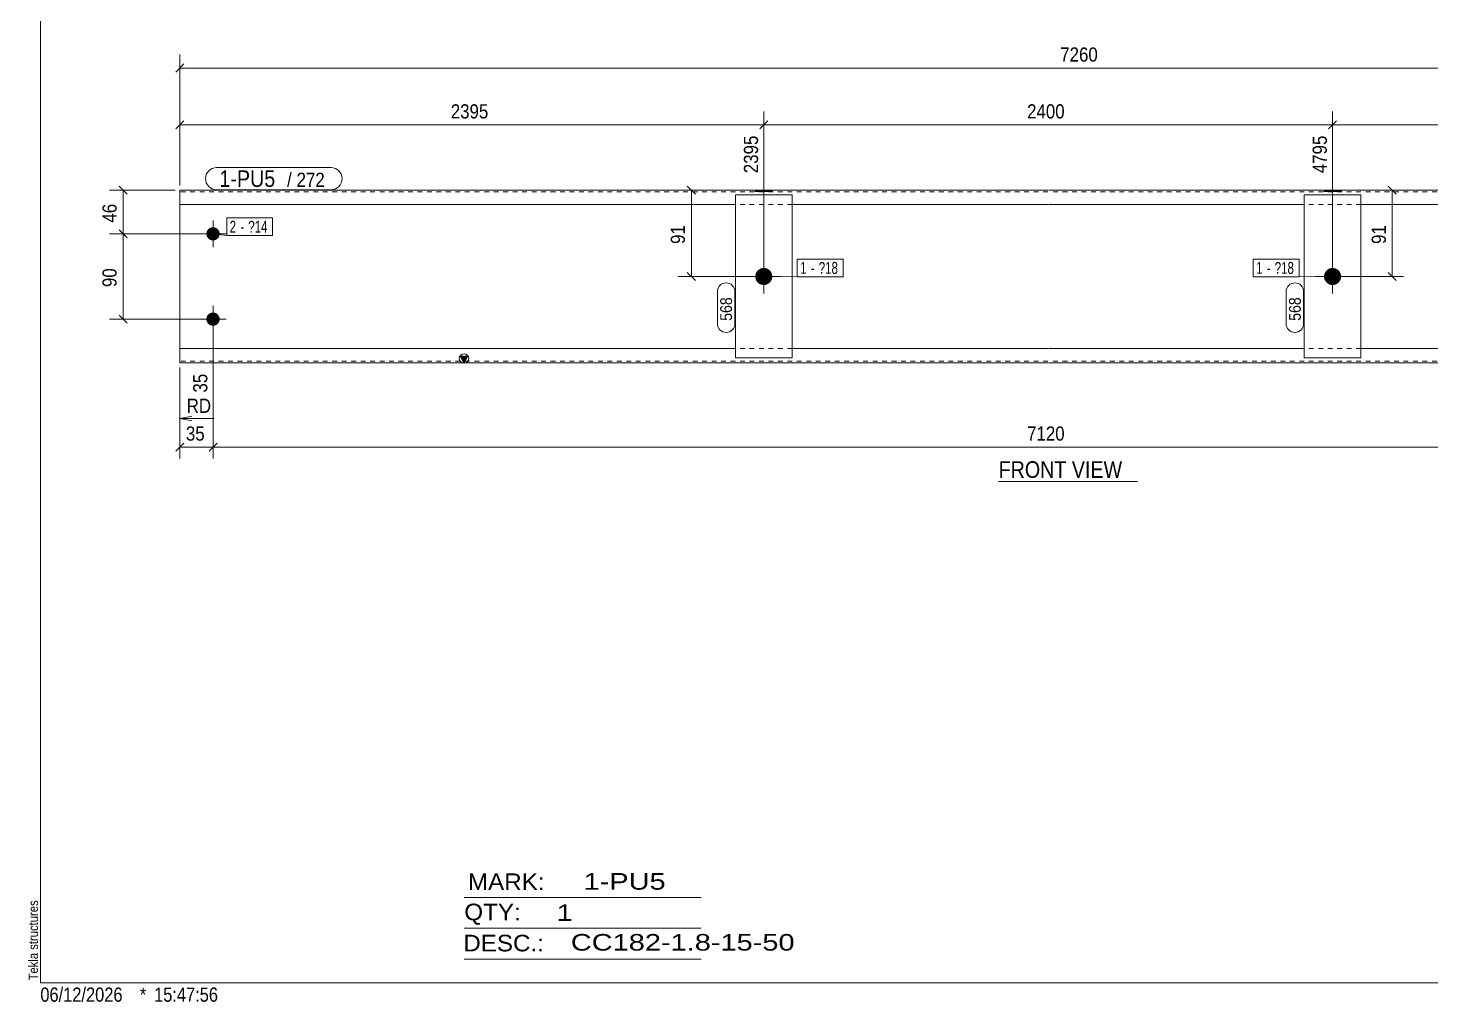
# Model space of a CAD drawing. Header units: millimetres. Extents: x 2 to 579, y 1 to 405.
# Drawn here: x 2.4 to 298.6, y 1 to 206.5 of the extents above; entities that cross this region are included whole.
import ezdxf

# ---------------------------------------------------------------- set-up
doc = ezdxf.new("R2010")
doc.units = ezdxf.units.MM
doc.linetypes.add('XKITLINE00', pattern=[0])
doc.linetypes.add('XKITLINE01', pattern=[4, 1, -1, 1, -1])
for name, color, linetype, lineweight in [('Bolt', 3, 'Continuous', 0), ('BoltMark', 7, 'Continuous', 0), ('Dimensions', 7, 'Continuous', 0), ('DrawingSheet', 5, 'Continuous', 0), ('OtherObjectType', 7, 'Continuous', 0), ('Part', 2, 'Continuous', 0), ('PartMark', 7, 'Continuous', 0)]:
    doc.layers.add(name, color=color, linetype=linetype, lineweight=lineweight)
doc.styles.add('ARIAL', font='ARIAL.TTF')
doc.styles.add('ARIAL_NARROW', font='ARIALN.TTF')

# ---------------------------------------------------------------- blocks, each defined once
blk = doc.blocks.new('*A1')
at = {"layer": 'Bolt'}
blk.add_hatch(color=3, dxfattribs=at).paths.add_polyline_path([(155.94, 171.92), (155.94, 172.28), (159.54, 172.28), (159.54, 171.92)], flags=17)
at = {"layer": 'Bolt', "color": 3, "linetype": 'XKITLINE00', "lineweight": 0}
for p, q in [((157.74, 175.1), (157.74, 169.1)), ((155.94, 172.28), (155.94, 171.92)), ((159.54, 172.28), (159.54, 171.92))]:
    blk.add_line(p, q, dxfattribs=at)
blk = doc.blocks.new('*A2')
at = {"layer": 'Bolt'}
blk.add_hatch(color=3, dxfattribs=at).paths.add_polyline_path([(276.04, 171.92), (276.04, 172.28), (279.64, 172.28), (279.64, 171.92)], flags=17)
at = {"layer": 'Bolt', "color": 3, "linetype": 'XKITLINE00', "lineweight": 0}
for p, q in [((277.84, 175.1), (277.84, 169.1)), ((276.04, 172.28), (276.04, 171.92)), ((279.64, 172.28), (279.64, 171.92))]:
    blk.add_line(p, q, dxfattribs=at)
blk = doc.blocks.new('*A3')
at = {"layer": 'Bolt'}
for points in [[(41.48, 164.48), (41.52, 164.48), (41.55, 164.47), (41.59, 164.47), (41.62, 164.47), (41.66, 164.46), (41.69, 164.46), (41.72, 164.45), (41.76, 164.44), (41.79, 164.44), (41.82, 164.43), (41.86, 164.42), (41.89, 164.41), (41.92, 164.4), (41.95, 164.38), (41.99, 164.37), (42.02, 164.36), (42.05, 164.34), (42.08, 164.33), (42.11, 164.31), (42.14, 164.3), (42.17, 164.28), (42.2, 164.26), (42.23, 164.24), (42.26, 164.22), (42.28, 164.2), (42.31, 164.18), (42.34, 164.16), (42.36, 164.14), (42.39, 164.12), (42.42, 164.09), (42.44, 164.07), (42.46, 164.04), (42.49, 164.02), (42.51, 163.99), (42.53, 163.97), (42.55, 163.94), (42.57, 163.91), (42.59, 163.88), (42.61, 163.86), (42.63, 163.83), (42.65, 163.8), (42.67, 163.77), (42.68, 163.74), (42.7, 163.71), (42.72, 163.68), (42.73, 163.65), (42.74, 163.61), (42.76, 163.58), (42.77, 163.55), (42.78, 163.52), (42.79, 163.48), (42.8, 163.45), (42.81, 163.42), (42.82, 163.39), (42.82, 163.35), (42.83, 163.32), (42.83, 163.28), (42.84, 163.25), (42.84, 163.22), (42.85, 163.18), (42.85, 163.15), (42.85, 163.11), (42.85, 163.08), (42.85, 163.04), (42.85, 163.01), (42.85, 162.98), (42.84, 162.94), (42.84, 162.91), (42.83, 162.87), (42.83, 162.84), (42.82, 162.81), (42.82, 162.77), (42.81, 162.74), (42.8, 162.71), (42.79, 162.67), (42.78, 162.64), (42.77, 162.61), (42.76, 162.57), (42.74, 162.54), (42.73, 162.51), (42.72, 162.48), (42.7, 162.45), (42.68, 162.42), (42.67, 162.39), (42.65, 162.36), (42.63, 162.33), (42.61, 162.3), (42.59, 162.27), (42.57, 162.24), (42.55, 162.22), (42.53, 162.19), (42.51, 162.16), (42.49, 162.14), (42.46, 162.11), (42.44, 162.09), (42.42, 162.06), (42.39, 162.04), (42.36, 162.02), (42.34, 162), (42.31, 161.97), (42.28, 161.95), (42.26, 161.93), (42.23, 161.91), (42.2, 161.9), (42.17, 161.88), (42.14, 161.86), (42.11, 161.84), (42.08, 161.83), (42.05, 161.81), (42.02, 161.8), (41.99, 161.79), (41.95, 161.77), (41.92, 161.76), (41.89, 161.75), (41.86, 161.74), (41.82, 161.73), (41.79, 161.72), (41.76, 161.71), (41.72, 161.71), (41.69, 161.7), (41.66, 161.69), (41.62, 161.69), (41.59, 161.69), (41.55, 161.68), (41.52, 161.68), (41.48, 161.68), (41.45, 161.68), (41.42, 161.68), (41.38, 161.68), (41.35, 161.68), (41.31, 161.69), (41.28, 161.69), (41.24, 161.69), (41.21, 161.7), (41.18, 161.71), (41.14, 161.71), (41.11, 161.72), (41.08, 161.73), (41.04, 161.74), (41.01, 161.75), (40.98, 161.76), (40.95, 161.77), (40.91, 161.79), (40.88, 161.8), (40.85, 161.81), (40.82, 161.83), (40.79, 161.84), (40.76, 161.86), (40.73, 161.88), (40.7, 161.9), (40.67, 161.91), (40.64, 161.93), (40.62, 161.95), (40.59, 161.97), (40.56, 162), (40.54, 162.02), (40.51, 162.04), (40.48, 162.06), (40.46, 162.09), (40.44, 162.11), (40.41, 162.14), (40.39, 162.16), (40.37, 162.19), (40.35, 162.22), (40.33, 162.24), (40.31, 162.27), (40.29, 162.3), (40.27, 162.33), (40.25, 162.36), (40.23, 162.39), (40.22, 162.42), (40.2, 162.45), (40.18, 162.48), (40.17, 162.51), (40.16, 162.54), (40.14, 162.57), (40.13, 162.61), (40.12, 162.64), (40.11, 162.67), (40.1, 162.71), (40.09, 162.74), (40.08, 162.77), (40.08, 162.81), (40.07, 162.84), (40.07, 162.87), (40.06, 162.91), (40.06, 162.94), (40.05, 162.98), (40.05, 163.01), (40.05, 163.04), (40.05, 163.08), (40.05, 163.11), (40.05, 163.15), (40.05, 163.18), (40.06, 163.22), (40.06, 163.25), (40.07, 163.28), (40.07, 163.32), (40.08, 163.35), (40.08, 163.39), (40.09, 163.42), (40.1, 163.45), (40.11, 163.48), (40.12, 163.52), (40.13, 163.55), (40.14, 163.58), (40.16, 163.61), (40.17, 163.65), (40.18, 163.68), (40.2, 163.71), (40.22, 163.74), (40.23, 163.77), (40.25, 163.8), (40.27, 163.83), (40.29, 163.86), (40.31, 163.88), (40.33, 163.91), (40.35, 163.94), (40.37, 163.97), (40.39, 163.99), (40.41, 164.02), (40.44, 164.04), (40.46, 164.07), (40.48, 164.09), (40.51, 164.12), (40.54, 164.14), (40.56, 164.16), (40.59, 164.18), (40.62, 164.2), (40.64, 164.22), (40.67, 164.24), (40.7, 164.26), (40.73, 164.28), (40.76, 164.3), (40.79, 164.31), (40.82, 164.33), (40.85, 164.34), (40.88, 164.36), (40.91, 164.37), (40.95, 164.38), (40.98, 164.4), (41.01, 164.41), (41.04, 164.42), (41.08, 164.43), (41.11, 164.44), (41.14, 164.44), (41.18, 164.45), (41.21, 164.46), (41.24, 164.46), (41.28, 164.47), (41.31, 164.47), (41.35, 164.47), (41.38, 164.48), (41.42, 164.48), (41.45, 164.48)], [(41.48, 146.48), (41.52, 146.48), (41.55, 146.47), (41.59, 146.47), (41.62, 146.47), (41.66, 146.46), (41.69, 146.46), (41.72, 146.45), (41.76, 146.44), (41.79, 146.44), (41.82, 146.43), (41.86, 146.42), (41.89, 146.41), (41.92, 146.4), (41.95, 146.38), (41.99, 146.37), (42.02, 146.36), (42.05, 146.34), (42.08, 146.33), (42.11, 146.31), (42.14, 146.3), (42.17, 146.28), (42.2, 146.26), (42.23, 146.24), (42.26, 146.22), (42.28, 146.2), (42.31, 146.18), (42.34, 146.16), (42.36, 146.14), (42.39, 146.12), (42.42, 146.09), (42.44, 146.07), (42.46, 146.04), (42.49, 146.02), (42.51, 145.99), (42.53, 145.97), (42.55, 145.94), (42.57, 145.91), (42.59, 145.88), (42.61, 145.86), (42.63, 145.83), (42.65, 145.8), (42.67, 145.77), (42.68, 145.74), (42.7, 145.71), (42.72, 145.68), (42.73, 145.65), (42.74, 145.61), (42.76, 145.58), (42.77, 145.55), (42.78, 145.52), (42.79, 145.48), (42.8, 145.45), (42.81, 145.42), (42.82, 145.39), (42.82, 145.35), (42.83, 145.32), (42.83, 145.28), (42.84, 145.25), (42.84, 145.22), (42.85, 145.18), (42.85, 145.15), (42.85, 145.11), (42.85, 145.08), (42.85, 145.04), (42.85, 145.01), (42.85, 144.98), (42.84, 144.94), (42.84, 144.91), (42.83, 144.87), (42.83, 144.84), (42.82, 144.81), (42.82, 144.77), (42.81, 144.74), (42.8, 144.71), (42.79, 144.67), (42.78, 144.64), (42.77, 144.61), (42.76, 144.57), (42.74, 144.54), (42.73, 144.51), (42.72, 144.48), (42.7, 144.45), (42.68, 144.42), (42.67, 144.39), (42.65, 144.36), (42.63, 144.33), (42.61, 144.3), (42.59, 144.27), (42.57, 144.24), (42.55, 144.22), (42.53, 144.19), (42.51, 144.16), (42.49, 144.14), (42.46, 144.11), (42.44, 144.09), (42.42, 144.06), (42.39, 144.04), (42.36, 144.02), (42.34, 144), (42.31, 143.97), (42.28, 143.95), (42.26, 143.93), (42.23, 143.91), (42.2, 143.9), (42.17, 143.88), (42.14, 143.86), (42.11, 143.84), (42.08, 143.83), (42.05, 143.81), (42.02, 143.8), (41.99, 143.79), (41.95, 143.77), (41.92, 143.76), (41.89, 143.75), (41.86, 143.74), (41.82, 143.73), (41.79, 143.72), (41.76, 143.71), (41.72, 143.71), (41.69, 143.7), (41.66, 143.69), (41.62, 143.69), (41.59, 143.69), (41.55, 143.68), (41.52, 143.68), (41.48, 143.68), (41.45, 143.68), (41.42, 143.68), (41.38, 143.68), (41.35, 143.68), (41.31, 143.69), (41.28, 143.69), (41.24, 143.69), (41.21, 143.7), (41.18, 143.71), (41.14, 143.71), (41.11, 143.72), (41.08, 143.73), (41.04, 143.74), (41.01, 143.75), (40.98, 143.76), (40.95, 143.77), (40.91, 143.79), (40.88, 143.8), (40.85, 143.81), (40.82, 143.83), (40.79, 143.84), (40.76, 143.86), (40.73, 143.88), (40.7, 143.9), (40.67, 143.91), (40.64, 143.93), (40.62, 143.95), (40.59, 143.97), (40.56, 144), (40.54, 144.02), (40.51, 144.04), (40.48, 144.06), (40.46, 144.09), (40.44, 144.11), (40.41, 144.14), (40.39, 144.16), (40.37, 144.19), (40.35, 144.22), (40.33, 144.24), (40.31, 144.27), (40.29, 144.3), (40.27, 144.33), (40.25, 144.36), (40.23, 144.39), (40.22, 144.42), (40.2, 144.45), (40.18, 144.48), (40.17, 144.51), (40.16, 144.54), (40.14, 144.57), (40.13, 144.61), (40.12, 144.64), (40.11, 144.67), (40.1, 144.71), (40.09, 144.74), (40.08, 144.77), (40.08, 144.81), (40.07, 144.84), (40.07, 144.87), (40.06, 144.91), (40.06, 144.94), (40.05, 144.98), (40.05, 145.01), (40.05, 145.04), (40.05, 145.08), (40.05, 145.11), (40.05, 145.15), (40.05, 145.18), (40.06, 145.22), (40.06, 145.25), (40.07, 145.28), (40.07, 145.32), (40.08, 145.35), (40.08, 145.39), (40.09, 145.42), (40.1, 145.45), (40.11, 145.48), (40.12, 145.52), (40.13, 145.55), (40.14, 145.58), (40.16, 145.61), (40.17, 145.65), (40.18, 145.68), (40.2, 145.71), (40.22, 145.74), (40.23, 145.77), (40.25, 145.8), (40.27, 145.83), (40.29, 145.86), (40.31, 145.88), (40.33, 145.91), (40.35, 145.94), (40.37, 145.97), (40.39, 145.99), (40.41, 146.02), (40.44, 146.04), (40.46, 146.07), (40.48, 146.09), (40.51, 146.12), (40.54, 146.14), (40.56, 146.16), (40.59, 146.18), (40.62, 146.2), (40.64, 146.22), (40.67, 146.24), (40.7, 146.26), (40.73, 146.28), (40.76, 146.3), (40.79, 146.31), (40.82, 146.33), (40.85, 146.34), (40.88, 146.36), (40.91, 146.37), (40.95, 146.38), (40.98, 146.4), (41.01, 146.41), (41.04, 146.42), (41.08, 146.43), (41.11, 146.44), (41.14, 146.44), (41.18, 146.45), (41.21, 146.46), (41.24, 146.46), (41.28, 146.47), (41.31, 146.47), (41.35, 146.47), (41.38, 146.48), (41.42, 146.48), (41.45, 146.48)]]:
    blk.add_hatch(color=3, dxfattribs=at).paths.add_polyline_path(points, flags=17)
at = {"layer": 'Bolt', "color": 3, "linetype": 'XKITLINE00', "lineweight": 0}
for p, q in [((44.25, 163.08), (38.65, 163.08)), ((41.45, 160.28), (41.45, 165.88)), ((41.45, 142.28), (41.45, 147.88)), ((44.25, 145.08), (38.65, 145.08))]:
    blk.add_line(p, q, dxfattribs=at)
blk = doc.blocks.new('*A6')
at = {"layer": 'Bolt'}
blk.add_hatch(color=3, dxfattribs=at).paths.add_polyline_path([(279.64, 154.03), (279.64, 153.99), (279.64, 153.95), (279.64, 153.9), (279.63, 153.86), (279.62, 153.81), (279.62, 153.77), (279.61, 153.73), (279.6, 153.68), (279.59, 153.64), (279.58, 153.6), (279.57, 153.56), (279.55, 153.51), (279.54, 153.47), (279.52, 153.43), (279.51, 153.39), (279.49, 153.35), (279.47, 153.31), (279.45, 153.27), (279.43, 153.23), (279.41, 153.19), (279.39, 153.15), (279.36, 153.12), (279.34, 153.08), (279.32, 153.04), (279.29, 153.01), (279.26, 152.97), (279.24, 152.94), (279.21, 152.9), (279.18, 152.87), (279.15, 152.84), (279.12, 152.81), (279.09, 152.77), (279.05, 152.74), (279.02, 152.72), (278.99, 152.69), (278.95, 152.66), (278.92, 152.63), (278.88, 152.61), (278.84, 152.58), (278.81, 152.56), (278.77, 152.53), (278.73, 152.51), (278.69, 152.49), (278.65, 152.47), (278.61, 152.45), (278.57, 152.43), (278.53, 152.42), (278.49, 152.4), (278.45, 152.38), (278.41, 152.37), (278.37, 152.36), (278.32, 152.34), (278.28, 152.33), (278.24, 152.32), (278.2, 152.31), (278.15, 152.31), (278.11, 152.3), (278.06, 152.29), (278.02, 152.29), (277.98, 152.28), (277.93, 152.28), (277.89, 152.28), (277.84, 152.28), (277.8, 152.28), (277.76, 152.28), (277.71, 152.28), (277.67, 152.29), (277.62, 152.29), (277.58, 152.3), (277.54, 152.31), (277.49, 152.31), (277.45, 152.32), (277.41, 152.33), (277.36, 152.34), (277.32, 152.36), (277.28, 152.37), (277.24, 152.38), (277.2, 152.4), (277.16, 152.42), (277.11, 152.43), (277.07, 152.45), (277.03, 152.47), (277, 152.49), (276.96, 152.51), (276.92, 152.53), (276.88, 152.56), (276.84, 152.58), (276.81, 152.61), (276.77, 152.63), (276.74, 152.66), (276.7, 152.69), (276.67, 152.72), (276.64, 152.74), (276.6, 152.77), (276.57, 152.81), (276.54, 152.84), (276.51, 152.87), (276.48, 152.9), (276.45, 152.94), (276.42, 152.97), (276.4, 153.01), (276.37, 153.04), (276.35, 153.08), (276.32, 153.12), (276.3, 153.15), (276.28, 153.19), (276.26, 153.23), (276.24, 153.27), (276.22, 153.31), (276.2, 153.35), (276.18, 153.39), (276.16, 153.43), (276.15, 153.47), (276.13, 153.51), (276.12, 153.56), (276.11, 153.6), (276.1, 153.64), (276.09, 153.68), (276.08, 153.73), (276.07, 153.77), (276.06, 153.81), (276.06, 153.86), (276.05, 153.9), (276.05, 153.95), (276.05, 153.99), (276.04, 154.03), (276.04, 154.08), (276.04, 154.12), (276.05, 154.17), (276.05, 154.21), (276.05, 154.26), (276.06, 154.3), (276.06, 154.34), (276.07, 154.39), (276.08, 154.43), (276.09, 154.47), (276.1, 154.52), (276.11, 154.56), (276.12, 154.6), (276.13, 154.64), (276.15, 154.69), (276.16, 154.73), (276.18, 154.77), (276.2, 154.81), (276.22, 154.85), (276.24, 154.89), (276.26, 154.93), (276.28, 154.97), (276.3, 155), (276.32, 155.04), (276.35, 155.08), (276.37, 155.12), (276.4, 155.15), (276.42, 155.19), (276.45, 155.22), (276.48, 155.25), (276.51, 155.29), (276.54, 155.32), (276.57, 155.35), (276.6, 155.38), (276.64, 155.41), (276.67, 155.44), (276.7, 155.47), (276.74, 155.5), (276.77, 155.52), (276.81, 155.55), (276.84, 155.58), (276.88, 155.6), (276.92, 155.62), (276.96, 155.64), (277, 155.67), (277.03, 155.69), (277.07, 155.71), (277.11, 155.72), (277.16, 155.74), (277.2, 155.76), (277.24, 155.77), (277.28, 155.79), (277.32, 155.8), (277.36, 155.81), (277.41, 155.82), (277.45, 155.83), (277.49, 155.84), (277.54, 155.85), (277.58, 155.86), (277.62, 155.87), (277.67, 155.87), (277.71, 155.87), (277.76, 155.88), (277.8, 155.88), (277.84, 155.88), (277.89, 155.88), (277.93, 155.88), (277.98, 155.87), (278.02, 155.87), (278.06, 155.87), (278.11, 155.86), (278.15, 155.85), (278.2, 155.84), (278.24, 155.83), (278.28, 155.82), (278.32, 155.81), (278.37, 155.8), (278.41, 155.79), (278.45, 155.77), (278.49, 155.76), (278.53, 155.74), (278.57, 155.72), (278.61, 155.71), (278.65, 155.69), (278.69, 155.67), (278.73, 155.64), (278.77, 155.62), (278.81, 155.6), (278.84, 155.58), (278.88, 155.55), (278.92, 155.52), (278.95, 155.5), (278.99, 155.47), (279.02, 155.44), (279.05, 155.41), (279.09, 155.38), (279.12, 155.35), (279.15, 155.32), (279.18, 155.29), (279.21, 155.25), (279.24, 155.22), (279.26, 155.19), (279.29, 155.15), (279.32, 155.12), (279.34, 155.08), (279.36, 155.04), (279.39, 155), (279.41, 154.97), (279.43, 154.93), (279.45, 154.89), (279.47, 154.85), (279.49, 154.81), (279.51, 154.77), (279.52, 154.73), (279.54, 154.69), (279.55, 154.64), (279.57, 154.6), (279.58, 154.56), (279.59, 154.52), (279.6, 154.47), (279.61, 154.43), (279.62, 154.39), (279.62, 154.34), (279.63, 154.3), (279.64, 154.26), (279.64, 154.21), (279.64, 154.17), (279.64, 154.12), (279.64, 154.08)], flags=17)
at = {"layer": 'Bolt', "color": 3, "linetype": 'XKITLINE00', "lineweight": 0}
for p, q in [((277.84, 157.68), (277.84, 150.48)), ((281.44, 154.08), (274.24, 154.08))]:
    blk.add_line(p, q, dxfattribs=at)
blk = doc.blocks.new('*A7')
at = {"layer": 'Bolt'}
blk.add_hatch(color=3, dxfattribs=at).paths.add_polyline_path([(159.54, 154.03), (159.54, 153.99), (159.54, 153.95), (159.54, 153.9), (159.53, 153.86), (159.52, 153.81), (159.52, 153.77), (159.51, 153.73), (159.5, 153.68), (159.49, 153.64), (159.48, 153.6), (159.47, 153.56), (159.45, 153.51), (159.44, 153.47), (159.42, 153.43), (159.41, 153.39), (159.39, 153.35), (159.37, 153.31), (159.35, 153.27), (159.33, 153.23), (159.31, 153.19), (159.29, 153.15), (159.26, 153.12), (159.24, 153.08), (159.22, 153.04), (159.19, 153.01), (159.16, 152.97), (159.14, 152.94), (159.11, 152.9), (159.08, 152.87), (159.05, 152.84), (159.02, 152.81), (158.99, 152.77), (158.95, 152.74), (158.92, 152.72), (158.89, 152.69), (158.85, 152.66), (158.82, 152.63), (158.78, 152.61), (158.74, 152.58), (158.71, 152.56), (158.67, 152.53), (158.63, 152.51), (158.59, 152.49), (158.55, 152.47), (158.51, 152.45), (158.47, 152.43), (158.43, 152.42), (158.39, 152.4), (158.35, 152.38), (158.31, 152.37), (158.27, 152.36), (158.22, 152.34), (158.18, 152.33), (158.14, 152.32), (158.1, 152.31), (158.05, 152.31), (158.01, 152.3), (157.96, 152.29), (157.92, 152.29), (157.88, 152.28), (157.83, 152.28), (157.79, 152.28), (157.74, 152.28), (157.7, 152.28), (157.66, 152.28), (157.61, 152.28), (157.57, 152.29), (157.52, 152.29), (157.48, 152.3), (157.44, 152.31), (157.39, 152.31), (157.35, 152.32), (157.31, 152.33), (157.26, 152.34), (157.22, 152.36), (157.18, 152.37), (157.14, 152.38), (157.1, 152.4), (157.06, 152.42), (157.01, 152.43), (156.97, 152.45), (156.93, 152.47), (156.9, 152.49), (156.86, 152.51), (156.82, 152.53), (156.78, 152.56), (156.74, 152.58), (156.71, 152.61), (156.67, 152.63), (156.64, 152.66), (156.6, 152.69), (156.57, 152.72), (156.54, 152.74), (156.5, 152.77), (156.47, 152.81), (156.44, 152.84), (156.41, 152.87), (156.38, 152.9), (156.35, 152.94), (156.32, 152.97), (156.3, 153.01), (156.27, 153.04), (156.25, 153.08), (156.22, 153.12), (156.2, 153.15), (156.18, 153.19), (156.16, 153.23), (156.14, 153.27), (156.12, 153.31), (156.1, 153.35), (156.08, 153.39), (156.06, 153.43), (156.05, 153.47), (156.03, 153.51), (156.02, 153.56), (156.01, 153.6), (156, 153.64), (155.99, 153.68), (155.98, 153.73), (155.97, 153.77), (155.96, 153.81), (155.96, 153.86), (155.95, 153.9), (155.95, 153.95), (155.95, 153.99), (155.94, 154.03), (155.94, 154.08), (155.94, 154.12), (155.95, 154.17), (155.95, 154.21), (155.95, 154.26), (155.96, 154.3), (155.96, 154.34), (155.97, 154.39), (155.98, 154.43), (155.99, 154.47), (156, 154.52), (156.01, 154.56), (156.02, 154.6), (156.03, 154.64), (156.05, 154.69), (156.06, 154.73), (156.08, 154.77), (156.1, 154.81), (156.12, 154.85), (156.14, 154.89), (156.16, 154.93), (156.18, 154.97), (156.2, 155), (156.22, 155.04), (156.25, 155.08), (156.27, 155.12), (156.3, 155.15), (156.32, 155.19), (156.35, 155.22), (156.38, 155.25), (156.41, 155.29), (156.44, 155.32), (156.47, 155.35), (156.5, 155.38), (156.54, 155.41), (156.57, 155.44), (156.6, 155.47), (156.64, 155.5), (156.67, 155.52), (156.71, 155.55), (156.74, 155.58), (156.78, 155.6), (156.82, 155.62), (156.86, 155.64), (156.9, 155.67), (156.93, 155.69), (156.97, 155.71), (157.01, 155.72), (157.06, 155.74), (157.1, 155.76), (157.14, 155.77), (157.18, 155.79), (157.22, 155.8), (157.26, 155.81), (157.31, 155.82), (157.35, 155.83), (157.39, 155.84), (157.44, 155.85), (157.48, 155.86), (157.52, 155.87), (157.57, 155.87), (157.61, 155.87), (157.66, 155.88), (157.7, 155.88), (157.74, 155.88), (157.79, 155.88), (157.83, 155.88), (157.88, 155.87), (157.92, 155.87), (157.96, 155.87), (158.01, 155.86), (158.05, 155.85), (158.1, 155.84), (158.14, 155.83), (158.18, 155.82), (158.22, 155.81), (158.27, 155.8), (158.31, 155.79), (158.35, 155.77), (158.39, 155.76), (158.43, 155.74), (158.47, 155.72), (158.51, 155.71), (158.55, 155.69), (158.59, 155.67), (158.63, 155.64), (158.67, 155.62), (158.71, 155.6), (158.74, 155.58), (158.78, 155.55), (158.82, 155.52), (158.85, 155.5), (158.89, 155.47), (158.92, 155.44), (158.95, 155.41), (158.99, 155.38), (159.02, 155.35), (159.05, 155.32), (159.08, 155.29), (159.11, 155.25), (159.14, 155.22), (159.16, 155.19), (159.19, 155.15), (159.22, 155.12), (159.24, 155.08), (159.26, 155.04), (159.29, 155), (159.31, 154.97), (159.33, 154.93), (159.35, 154.89), (159.37, 154.85), (159.39, 154.81), (159.41, 154.77), (159.42, 154.73), (159.44, 154.69), (159.45, 154.64), (159.47, 154.6), (159.48, 154.56), (159.49, 154.52), (159.5, 154.47), (159.51, 154.43), (159.52, 154.39), (159.52, 154.34), (159.53, 154.3), (159.54, 154.26), (159.54, 154.21), (159.54, 154.17), (159.54, 154.12), (159.54, 154.08)], flags=17)
at = {"layer": 'Bolt', "color": 3, "linetype": 'XKITLINE00', "lineweight": 0}
for p, q in [((157.74, 157.68), (157.74, 150.48)), ((161.34, 154.08), (154.14, 154.08))]:
    blk.add_line(p, q, dxfattribs=at)
blk = doc.blocks.new('*A8')
at = {"layer": 'Part'}
blk.add_hatch(color=2, dxfattribs=at).paths.add_polyline_path([(93.65, 137.28), (95.25, 137.28), (94.45, 135.88)], flags=17)
at = {"layer": 'Part', "color": 2, "linetype": 'XKITLINE00', "lineweight": 0}
for p, q in [((34.45, 135.88), (34.45, 172.28)), ((97.64, 172.28), (34.45, 172.28)), ((217.74, 172.28), (97.74, 172.28)), ((337.84, 172.28), (217.84, 172.28)), ((97.64, 169.28), (34.45, 169.28)), ((151.74, 169.28), (97.74, 169.28)), ((217.74, 169.28), (163.74, 169.28)), ((271.84, 169.28), (217.84, 169.28)), ((337.84, 169.28), (283.84, 169.28)), ((97.64, 138.88), (34.45, 138.88)), ((94.45, 135.88), (93.65, 137.28)), ((93.65, 137.28), (95.25, 137.28)), ((95.25, 137.28), (94.45, 135.88)), ((151.74, 138.88), (97.74, 138.88)), ((217.74, 138.88), (163.74, 138.88)), ((271.84, 138.88), (217.84, 138.88)), ((337.84, 138.88), (283.84, 138.88)), ((97.64, 135.88), (34.45, 135.88)), ((217.74, 135.88), (97.74, 135.88)), ((337.84, 135.88), (217.84, 135.88))]:
    blk.add_line(p, q, dxfattribs=at)
at = {"layer": 'Part', "color": 7, "linetype": 'XKITLINE01', "lineweight": 0}
for p, q in [((97.64, 171.92), (34.45, 171.92)), ((217.74, 171.92), (97.74, 171.92)), ((337.84, 171.92), (217.84, 171.92)), ((163.74, 169.28), (151.74, 169.28)), ((283.84, 169.28), (271.84, 169.28)), ((163.74, 138.88), (151.74, 138.88)), ((283.84, 138.88), (271.84, 138.88)), ((97.64, 136.24), (34.45, 136.24)), ((217.74, 136.24), (97.74, 136.24)), ((337.84, 136.24), (217.84, 136.24))]:
    blk.add_line(p, q, dxfattribs=at)
at = {"layer": 'Part', "color": 2, "linetype": 'XKITLINE00', "lineweight": 0}
blk.add_circle((94.45, 136.78), 1, dxfattribs=at)
blk = doc.blocks.new('*A9')
at = {"layer": 'Part', "color": 2, "linetype": 'XKITLINE00', "lineweight": 0}
for p, q in [((271.84, 136.88), (271.84, 171.28)), ((271.84, 171.28), (283.84, 171.28)), ((283.84, 171.28), (283.84, 136.88)), ((283.84, 136.88), (271.84, 136.88))]:
    blk.add_line(p, q, dxfattribs=at)
blk = doc.blocks.new('*A10')
at = {"layer": 'Part', "color": 2, "linetype": 'XKITLINE00', "lineweight": 0}
for p, q in [((151.74, 136.88), (151.74, 171.28)), ((151.74, 171.28), (163.74, 171.28)), ((163.74, 171.28), (163.74, 136.88)), ((163.74, 136.88), (151.74, 136.88))]:
    blk.add_line(p, q, dxfattribs=at)
blk = doc.blocks.new('*A21')
at = {"layer": 'DrawingSheet', "color": 5, "linetype": 'XKITLINE00', "lineweight": 0}
for p, q in [((5, 405), (5, 5)), ((5, 5), (579, 5))]:
    blk.add_line(p, q, dxfattribs=at)
at = {"layer": 'DrawingSheet', "color": 5, "style": 'ARIAL', "width": 0.85}
blk.add_text('Tekla structures', height=2, rotation=90, dxfattribs=at).set_placement((4.5, 5.5))
blk = doc.blocks.new('*A25')
at = {"layer": 'OtherObjectType', "color": 6, "linetype": 'XKITLINE00', "lineweight": 0}
for p, q in [((94.5, 23), (144.5, 23)), ((94.5, 16.5), (144.5, 16.5)), ((94.5, 10), (144.5, 10))]:
    blk.add_line(p, q, dxfattribs=at)
at = {"layer": 'OtherObjectType', "color": 6, "style": 'ARIAL_NARROW'}
for s, width, p in [('MARK:', 1.275, (95.27, 24.58)), ('1-PU5', 1.525501, (119.69, 24.65)), ('QTY:', 1.275, (94.5, 18.19)), ('1', 1.525501, (113.99, 18.05)), ('DESC.:', 1.275, (94.29, 11.63)), ('CC182-1.8-15-50', 1.525501, (117, 11.79))]:
    blk.add_text(s, height=3.5, dxfattribs=dict(at, width=width)).set_placement(p)
blk = doc.blocks.new('*A28')
at = {"layer": 'OtherObjectType', "color": 7, "style": 'ARIAL_NARROW', "width": 1.008832}
for s, p in [('06/12/2026', (4.99, 1)), ('*', (26, 1)), ('15:47:56', (29, 1))]:
    blk.add_text(s, height=3, dxfattribs=at).set_placement(p)
blk = doc.blocks.new('*A29')
at = {"layer": 'Dimensions', "color": 7, "linetype": 'XKITLINE00', "lineweight": 0}
for p, q in [((35.3, 198.93), (33.6, 197.23)), ((34.45, 173.28), (34.45, 200.93)), ((34.45, 198.08), (415.14, 198.08))]:
    blk.add_line(p, q, dxfattribs=at)
at = {"layer": 'Dimensions', "color": 3}
blk.add_point((34.45, 198.08), dxfattribs=at)
at = {"layer": 'Dimensions', "color": 3, "style": 'ARIAL', "width": 0.85}
blk.add_text('7260', height=3, dxfattribs=at).set_placement((220.34, 199.43))
blk = doc.blocks.new('*A30')
at = {"layer": 'Dimensions', "color": 7, "linetype": 'XKITLINE00', "lineweight": 0}
for p, q in [((35.3, 186.93), (33.6, 185.23)), ((34.45, 173.28), (34.45, 188.93)), ((158.59, 186.93), (156.9, 185.23)), ((157.74, 155.08), (157.74, 188.93)), ((34.45, 186.08), (157.74, 186.08))]:
    blk.add_line(p, q, dxfattribs=at)
at = {"layer": 'Dimensions', "color": 3}
for p in [(34.45, 186.08), (157.74, 186.08)]:
    blk.add_point(p, dxfattribs=at)
at = {"layer": 'Dimensions', "color": 3, "style": 'ARIAL', "width": 0.85}
blk.add_text('2395', height=3, dxfattribs=at).set_placement((91.65, 187.43))
blk.add_text('2395', height=3, rotation=90.0002, dxfattribs=at).set_placement((156.54, 175.88))
blk = doc.blocks.new('*A31')
at = {"layer": 'Dimensions', "color": 7, "linetype": 'XKITLINE00', "lineweight": 0}
for p, q in [((158.59, 186.93), (156.9, 185.23)), ((157.74, 155.08), (157.74, 188.93)), ((278.69, 186.93), (277, 185.23)), ((277.84, 155.08), (277.84, 188.93)), ((157.74, 186.08), (277.84, 186.08))]:
    blk.add_line(p, q, dxfattribs=at)
at = {"layer": 'Dimensions', "color": 3}
for p in [(157.74, 186.08), (277.84, 186.08)]:
    blk.add_point(p, dxfattribs=at)
at = {"layer": 'Dimensions', "color": 3, "style": 'ARIAL', "width": 0.85}
blk.add_text('2400', height=3, dxfattribs=at).set_placement((213.34, 187.43))
blk.add_text('4795', height=3, rotation=90.0002, dxfattribs=at).set_placement((276.64, 175.88))
blk = doc.blocks.new('*A32')
at = {"layer": 'Dimensions', "color": 7, "linetype": 'XKITLINE00', "lineweight": 0}
for p, q in [((278.69, 186.93), (277, 185.23)), ((277.84, 155.08), (277.84, 188.93)), ((415.99, 186.93), (414.29, 185.23)), ((415.14, 173.28), (415.14, 188.93)), ((277.84, 186.08), (415.14, 186.08))]:
    blk.add_line(p, q, dxfattribs=at)
at = {"layer": 'Dimensions', "color": 3}
for p in [(277.84, 186.08), (415.14, 186.08)]:
    blk.add_point(p, dxfattribs=at)
at = {"layer": 'Dimensions', "color": 3, "style": 'ARIAL', "width": 0.85}
blk.add_text('2465', height=3, dxfattribs=at).set_placement((342.04, 187.43))
blk.add_text('7260', height=3, rotation=90.0002, dxfattribs=at).set_placement((413.94, 175.88))
blk = doc.blocks.new('*A33')
at = {"layer": 'Dimensions', "color": 7, "linetype": 'XKITLINE00', "lineweight": 0}
for p, q in [((41.45, 144.08), (41.45, 115.68)), ((34.45, 134.88), (34.45, 115.68)), ((34.45, 134.88), (34.45, 121.68)), ((36.95, 124.58), (34.45, 124.08)), ((36.95, 123.58), (34.45, 124.08)), ((41.67, 124.08), (34.45, 124.08)), ((35.3, 118.93), (33.6, 117.23)), ((42.3, 118.93), (40.6, 117.23)), ((34.45, 118.08), (41.45, 118.08))]:
    blk.add_line(p, q, dxfattribs=at)
at = {"layer": 'Dimensions', "color": 7}
blk.add_point((34.45, 124.08), dxfattribs=at)
at = {"layer": 'Dimensions', "color": 3}
for p in [(34.45, 118.08), (41.45, 118.08)]:
    blk.add_point(p, dxfattribs=at)
at = {"layer": 'Dimensions', "color": 3, "style": 'ARIAL', "width": 0.85}
blk.add_text('35', height=3, rotation=90.0002, dxfattribs=at).set_placement((40.25, 129.58))
for s, p in [('RD', (35.89, 125.28)), ('35', (35.72, 119.43))]:
    blk.add_text(s, height=3, dxfattribs=at).set_placement(p)
blk = doc.blocks.new('*A34')
at = {"layer": 'Dimensions', "color": 7, "linetype": 'XKITLINE00', "lineweight": 0}
for p, q in [((41.45, 144.08), (41.45, 115.68)), ((42.3, 118.93), (40.6, 117.23)), ((41.45, 118.08), (394.14, 118.08))]:
    blk.add_line(p, q, dxfattribs=at)
at = {"layer": 'Dimensions', "color": 3}
blk.add_point((41.45, 118.08), dxfattribs=at)
at = {"layer": 'Dimensions', "color": 3, "style": 'ARIAL', "width": 0.85}
blk.add_text('7120', height=3, dxfattribs=at).set_placement((213.34, 119.43))
blk = doc.blocks.new('*A37')
at = {"layer": 'Dimensions', "color": 7, "linetype": 'XKITLINE00', "lineweight": 0}
for p, q in [((278.84, 172.28), (292.85, 172.28)), ((289.6, 173.13), (291.3, 171.43)), ((290.45, 154.08), (290.45, 172.28)), ((278.84, 154.08), (292.85, 154.08)), ((289.6, 154.93), (291.3, 153.23))]:
    blk.add_line(p, q, dxfattribs=at)
at = {"layer": 'Dimensions', "color": 3}
for p in [(290.45, 172.28), (290.45, 154.08)]:
    blk.add_point(p, dxfattribs=at)
at = {"layer": 'Dimensions', "color": 3, "style": 'ARIAL', "width": 0.85}
blk.add_text('91', height=3, rotation=90.0002, dxfattribs=at).set_placement((289.1, 160.95))
blk = doc.blocks.new('*A38')
at = {"layer": 'Dimensions', "color": 7, "linetype": 'XKITLINE00', "lineweight": 0}
for p, q in [((156.74, 172.28), (139.6, 172.28)), ((141.6, 173.13), (143.3, 171.43)), ((142.45, 154.08), (142.45, 172.28)), ((156.74, 154.08), (139.6, 154.08)), ((141.6, 154.93), (143.3, 153.23))]:
    blk.add_line(p, q, dxfattribs=at)
at = {"layer": 'Dimensions', "color": 3}
for p in [(142.45, 172.28), (142.45, 154.08)]:
    blk.add_point(p, dxfattribs=at)
at = {"layer": 'Dimensions', "color": 3, "style": 'ARIAL', "width": 0.85}
blk.add_text('91', height=3, rotation=90.0002, dxfattribs=at).set_placement((141.1, 160.95))
blk = doc.blocks.new('*A41')
at = {"layer": 'Dimensions', "color": 7, "linetype": 'XKITLINE00', "lineweight": 0}
for p, q in [((40.45, 163.08), (19.6, 163.08)), ((21.6, 163.93), (23.3, 162.23)), ((22.45, 145.08), (22.45, 163.08)), ((21.6, 145.93), (23.3, 144.23)), ((40.45, 145.08), (19.6, 145.08))]:
    blk.add_line(p, q, dxfattribs=at)
at = {"layer": 'Dimensions', "color": 3}
for p in [(22.45, 163.08), (22.45, 145.08)]:
    blk.add_point(p, dxfattribs=at)
at = {"layer": 'Dimensions', "color": 3, "style": 'ARIAL', "width": 0.85}
blk.add_text('90', height=3, rotation=90.0002, dxfattribs=at).set_placement((21.1, 151.85))
blk = doc.blocks.new('*A42')
at = {"layer": 'Dimensions', "color": 7, "linetype": 'XKITLINE00', "lineweight": 0}
for p, q in [((33.45, 172.28), (19.6, 172.28)), ((21.6, 173.13), (23.3, 171.43)), ((22.45, 163.08), (22.45, 172.28)), ((40.45, 163.08), (19.6, 163.08)), ((21.6, 163.93), (23.3, 162.23))]:
    blk.add_line(p, q, dxfattribs=at)
at = {"layer": 'Dimensions', "color": 3}
for p in [(22.45, 172.28), (22.45, 163.08)]:
    blk.add_point(p, dxfattribs=at)
at = {"layer": 'Dimensions', "color": 3, "style": 'ARIAL', "width": 0.85}
blk.add_text('46', height=3, rotation=90.0002, dxfattribs=at).set_placement((21.1, 165.45))
blk = doc.blocks.new('*A43')
at = {"layer": 'BoltMark', "color": 7, "linetype": 'XKITLINE00', "lineweight": 0}
for p, q in [((164.81, 157.74), (174.5, 157.74)), ((164.81, 154.04), (164.81, 157.74)), ((174.5, 154.04), (174.5, 157.74)), ((157.74, 154.08), (164.81, 154.04)), ((164.81, 154.04), (174.5, 154.04))]:
    blk.add_line(p, q, dxfattribs=at)
at = {"layer": 'BoltMark', "color": 3, "style": 'ARIAL_NARROW', "width": 0.85}
for s, p in [('1', (165.41, 154.64)), ('?18', (169.34, 154.64)), ('-', (167.68, 154.64))]:
    blk.add_text(s, height=2.5, dxfattribs=at).set_placement(p)
blk = doc.blocks.new('*A44')
at = {"layer": 'BoltMark', "color": 7, "linetype": 'XKITLINE00', "lineweight": 0}
for p, q in [((261.09, 157.74), (270.78, 157.74)), ((261.09, 154.04), (261.09, 157.74)), ((270.78, 154.04), (270.78, 157.74)), ((261.09, 154.04), (270.78, 154.04)), ((277.84, 154.08), (270.78, 154.04))]:
    blk.add_line(p, q, dxfattribs=at)
at = {"layer": 'BoltMark', "color": 3, "style": 'ARIAL_NARROW', "width": 0.85}
for s, p in [('1', (261.69, 154.64)), ('?18', (265.62, 154.64)), ('-', (263.96, 154.64))]:
    blk.add_text(s, height=2.5, dxfattribs=at).set_placement(p)
blk = doc.blocks.new('*A46')
at = {"layer": 'BoltMark', "color": 7, "linetype": 'XKITLINE00', "lineweight": 0}
for p, q in [((44.35, 166.43), (54.04, 166.43)), ((44.35, 162.73), (44.35, 166.43)), ((54.04, 162.73), (54.04, 166.43)), ((41.45, 163.08), (44.35, 162.73)), ((44.35, 162.73), (54.04, 162.73))]:
    blk.add_line(p, q, dxfattribs=at)
at = {"layer": 'BoltMark', "color": 3, "style": 'ARIAL_NARROW', "width": 0.85}
for s, p in [('2', (44.95, 163.33)), ('-', (47.22, 163.33)), ('?14', (48.88, 163.33))]:
    blk.add_text(s, height=2.5, dxfattribs=at).set_placement(p)
blk = doc.blocks.new('*A47')
at = {"layer": 'PartMark', "color": 7, "linetype": 'XKITLINE00', "lineweight": 0}
for p, q in [((147.94, 144.13), (147.94, 150.89)), ((151.64, 144.13), (151.64, 150.89))]:
    blk.add_line(p, q, dxfattribs=at)
for centre, start, end in [((149.79, 150.89), 0, 180), ((149.79, 144.13), 180, 0)]:
    blk.add_arc(centre, 1.85, start, end, dxfattribs=at)
at = {"layer": 'PartMark', "color": 3, "style": 'ARIAL', "width": 0.85}
blk.add_text('568', height=2.5, rotation=90.0002, dxfattribs=at).set_placement((151.04, 144.73))
blk = doc.blocks.new('*A48')
at = {"layer": 'PartMark', "color": 7, "linetype": 'XKITLINE00', "lineweight": 0}
for p, q in [((268.04, 144.13), (268.04, 150.89)), ((271.74, 144.13), (271.74, 150.89))]:
    blk.add_line(p, q, dxfattribs=at)
for centre, start, end in [((269.89, 150.89), 0, 180), ((269.89, 144.13), 180, 0)]:
    blk.add_arc(centre, 1.85, start, end, dxfattribs=at)
at = {"layer": 'PartMark', "color": 3, "style": 'ARIAL', "width": 0.85}
blk.add_text('568', height=2.5, rotation=90.0002, dxfattribs=at).set_placement((271.14, 144.73))
blk = doc.blocks.new('*A49')
at = {"layer": 'PartMark', "color": 7, "linetype": 'XKITLINE00', "lineweight": 0}
for p, q in [((42.2, 177.08), (66.37, 177.08)), ((42.2, 172.38), (66.37, 172.38))]:
    blk.add_line(p, q, dxfattribs=at)
for centre, start, end in [((42.2, 174.73), 90, 270), ((66.37, 174.73), 270, 90)]:
    blk.add_arc(centre, 2.35, start, end, dxfattribs=at)
at = {"layer": 'PartMark', "color": 1, "style": 'ARIAL', "width": 0.85}
blk.add_text('1-PU5', height=3.5, dxfattribs=at).set_placement((42.8, 172.98))
at = {"layer": 'PartMark', "color": 3, "style": 'ARIAL', "width": 0.85}
for s, p in [('/', (57.08, 172.98)), ('272', (59.09, 172.98))]:
    blk.add_text(s, height=3, dxfattribs=at).set_placement(p)
blk = doc.blocks.new('*A50')
at = {"layer": 'OtherObjectType', "color": 7, "linetype": 'XKITLINE00', "lineweight": 0}
blk.add_line((207.33, 110.83), (236.62, 110.83), dxfattribs=at)
at = {"layer": 'OtherObjectType', "color": 7, "style": 'ARIAL', "width": 0.85}
blk.add_text('FRONT VIEW', height=3.5, dxfattribs=at).set_placement((207.33, 111.58))

msp = doc.modelspace()

# ---------------------------------------------------------------- block references
at = {"lineweight": 0}
for name in ['*A21', '*A29', '*A30', '*A31', '*A32', '*A49', '*A1', '*A2', '*A42', '*A38', '*A37', '*A10', '*A9', '*A46', '*A41', '*A3', '*A7', '*A43', '*A44', '*A6', '*A47', '*A48', '*A33', '*A34', '*A50', '*A25', '*A28']:
    msp.add_blockref(name, (0, 0), dxfattribs=at)
at = {"layer": 'Part', "lineweight": 0}
msp.add_blockref('*A8', (0, 0), dxfattribs=at)

doc.saveas('drawing.dxf')
